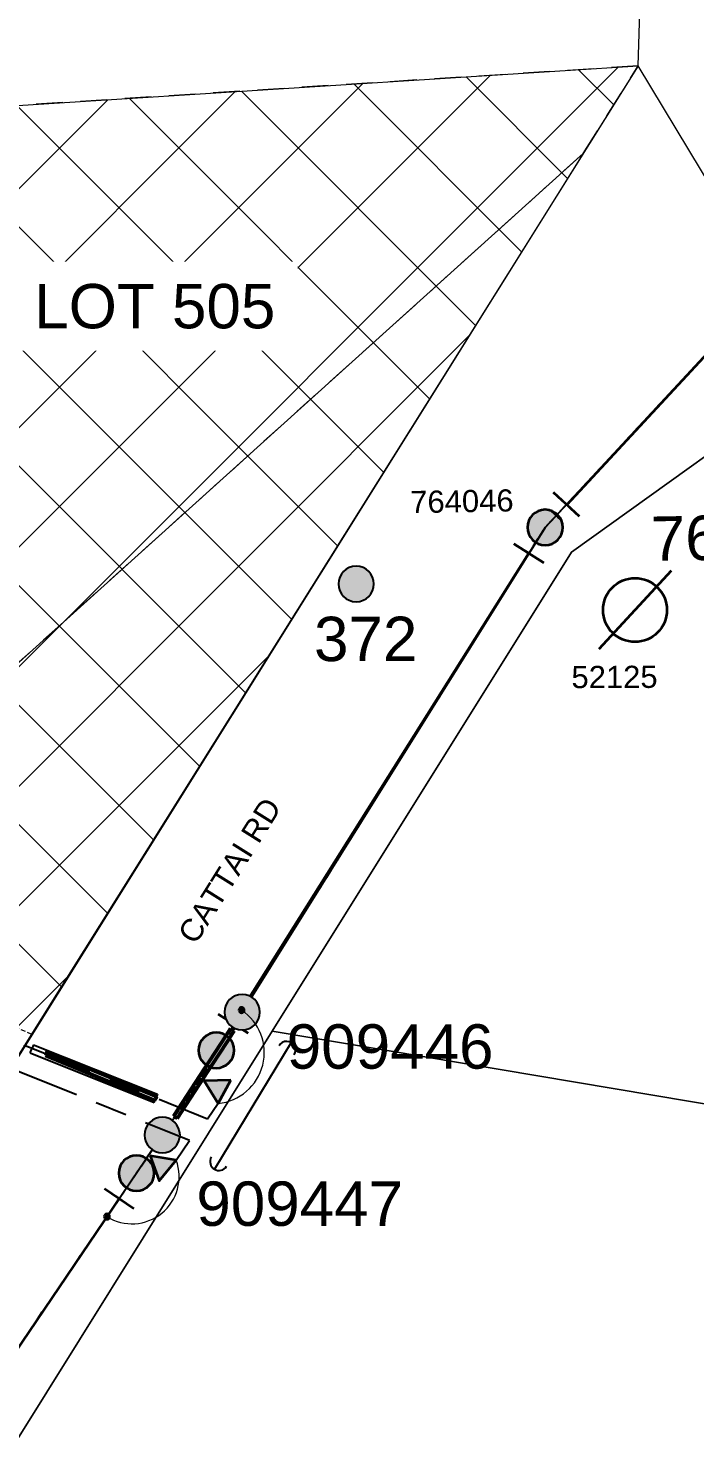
# Model space of a CAD drawing. Header units: metres. Extents: x 301573 to 309518, y 6281168 to 6284857.
# Drawn here: x 303080.1 to 303155.3, y 6282778.6 to 6282937.5 of the extents above; entities that cross this region are included whole.
import ezdxf
from ezdxf.enums import TextEntityAlignment as Align

# ---------------------------------------------------------------- set-up
doc = ezdxf.new("R2010")
doc.units = ezdxf.units.M
for name, pattern in [('Cable Exist OH', [1, 1, 0]), ('Cable Exist UG', [8.2, 4, -1.2, 1.8, -1.2]), ('Dash', [5, 3, -2]), ('DASHED', [0.75, 0.5, -0.25]), ('IE Trench LV', [5.5, 4, -1.5])]:
    doc.linetypes.add(name, pattern=pattern)
doc.layers.get('0').update_dxf_attribs({"color": 6})
for name, color, linetype, lineweight, transparency in [('_User Miscellaneous2', 31, 'Continuous', 13, 0.3), ('_User Miscellaneous8', 63, 'Continuous', 13, 0.6), ('Cadastre Easements_SP_NEW', 52, 'DASHED', 15, 0.3)]:
    doc.layers.add(name, color=color, linetype=linetype, lineweight=lineweight, transparency=transparency)
for name, color, linetype, lineweight in [('_User_HV_Exist', 1, 'Continuous', 35), ('Cadastre Developer_SP_NEW', 70, 'Continuous', 15), ('Cadastre Land Parcels_SP_EXT', 95, 'Continuous', 15), ('Cadastre Roads_SP_EXT', 46, 'Continuous', 15), ('Mains_HV_EXT', 13, 'Continuous', 25), ('Mains_LV_EXT', 163, 'Continuous', 25)]:
    doc.layers.add(name, color=color, linetype=linetype, lineweight=lineweight)
for name, color, linetype in [('Duct_SP_NEW', 2, 'Continuous'), ('Equip_SP_HV_EXT', 7, 'Continuous'), ('Mains_HV_New_U72', 2, 'Cable x'), ('Notes', 7, 'Continuous'), ('OH_Details_SP_MISC', 7, 'Continuous'), ('SupportsOH_SP_TR_HV_LV_SL_EXT', 7, 'Continuous'), ('SupportsOH_SP_TR_HV_LV_SL_NEW', 2, 'Continuous'), ('UG_Details_SP_MISC', 7, 'Continuous')]:
    doc.layers.add(name, color=color, linetype=linetype)
doc.styles.add('HVSW_LABEL', font='arial.ttf', dxfattribs={"height": 3.5})
doc.styles.add('ieISOCP', font='arial.ttf', dxfattribs={"height": 1.5})
doc.styles.add('POLE_LABEL', font='arial.ttf', dxfattribs={"height": 2})
doc.styles.get("Standard").update_dxf_attribs({"font": 'arial.ttf'})
doc.linetypes.add('Cable New UG', pattern='A,7,-0.25,["x",Standard,S=2,R=0,X=0.2,Y=-0.8],-2.1', length=9.35)
doc.linetypes.add('Cable x', pattern='A,5,-0.25,["x",Standard,S=2,R=0,X=0,Y=-0.8],-1.5', length=6.75)

# ---------------------------------------------------------------- blocks, each defined once
blk = doc.blocks.new('POLE_EXT')
blk.add_hatch(color=256).paths.add_polyline_path([(-1, 0, 1), (1, 0, 1)])
blk.add_lwpolyline([(-1, 0, 1), (1, 0, 1)], format="xyb", close=True)
at = {"flags": 8}
blk.add_attdef('pNumber', text='', height=2, dxfattribs=at).set_placement((3, 2.5), align=Align.MIDDLE_CENTER)
at = {"style": 'POLE_LABEL', "flags": 9}
for tag, p in [('STRUCTURE_PLANT_NUMBER', (1.355, 0.028)), ('STREET_CODE', (1.355, -0.2))]:
    blk.add_attdef(tag, text='', height=0.2, dxfattribs=at).set_placement(p, align=Align.MIDDLE_LEFT)
at = {"flags": 9}
for tag, p in [('OWNED_BY', (1.355, -0.4)), ('SPECIAL_USE', (1.355, -0.8)), ('PARENT', (1.355, -0.6)), ('cLV', (1.355, -1.4)), ('STATE', (1.355, -1)), ('hDepth', (1.355, -1.6)), ('USAGE', (1.355, -1.2)), ('cHV', (1.355, -2)), ('hDia', (1.355, -1.8)), ('LBRACKET', (1.355, -2.2)), ('LExisting', (1.355, -2.4)), ('LANTNUMBER', (1.355, -2.6)), ('LOther', (1.355, -2.8)), ('LRemove', (1.355, -3)), ('LEGEND', (1.355, -3.2)), ('cLinedev', (1.355, -3.4)), ('pExisting', (1.355, -3.8)), ('LOCATION', (1.355, -3.6)), ('PFNUMBER', (1.355, -4)), ('pFooting', (1.355, -4.4)), ('pNew', (1.355, -4.6)), ('NEWPFNUMBER', (1.355, -4.2)), ('pRelocate', (1.355, -5)), ('pRemove', (1.355, -5.2)), ('pReplace', (1.355, -5.4)), ('pStay', (1.355, -5.6)), ('cspan', (1.355, -6)), ('STREETNAME', (1.355, -6.2)), ('SUBURB', (1.355, -6.4)), ('pType', (1.355, -5.8)), ('OPERATED_BY', (1.355, -7.014)), ('NOTES', (1.355, -6.6)), ('MAINTAINED_BY', (1.355, -6.814))]:
    blk.add_attdef(tag, text='', height=0.2, dxfattribs=at).set_placement(p, align=Align.MIDDLE_LEFT)
at = {"flags": 1}
blk.add_attdef('Z', (1.355, -7.328), '', height=0.2, dxfattribs=at)
blk = doc.blocks.new('HV_ABS_CLOSED_EXT')
blk.add_line((-3, 6.875), (3, 6.875))
blk.add_circle((0, 6.875), 1.8)
at = {"style": 'HVSW_LABEL'}
for tag, height, flags, p in [('ASSET_NUM', 3.5, 8, (2, 2)), ('STREET_CODE', 0.2, 9, (0, -0.2))]:
    blk.add_attdef(tag, text='', height=height, dxfattribs=dict(at, flags=flags)).set_placement(p, align=Align.MIDDLE_LEFT)
at = {"flags": 1}
blk.add_attdef('Z', (0, 0), '', height=0.2, dxfattribs=at)
at = {"flags": 9}
for tag, p in [('ACTUAL_STATUS', (0, -0.4)), ('CONSTRUCTED_VOLTAGE', (0, -0.6)), ('NO_PHASES', (0, -0.8)), ('OPERATING_VOLTAGE', (0, -1)), ('ORIENTATION', (0, -1.2)), ('OWNED_BY', (0, -1.4)), ('STATE', (0, -1.6)), ('SWITCH_TYPE', (0, -1.8)), ('USAGE', (0, -2)), ('LEGEND', (0, -2.2)), ('LOCATION', (0, -2.4)), ('STREETNAME', (0, -2.6)), ('SUBURB', (0, -2.8)), ('NOTES', (0, -3))]:
    blk.add_attdef(tag, text='', height=0.2, dxfattribs=at).set_placement(p, align=Align.MIDDLE_LEFT)
blk = doc.blocks.new('End Shackle_EXT')
at = {"flags": 9}
for tag, p in [('STATE', (0, -1.2)), ('USAGE', (0, -1.4)), ('NOTES', (0, -1.6))]:
    blk.add_attdef(tag, text='', height=0.2, dxfattribs=at).set_placement(p, align=Align.MIDDLE_LEFT)
blk.add_wipeout([(0, 0.25), (1.81, 0.25), (1.82, -0.25), (0, -0.25)])
blk.add_line((1.81, -1), (1.81, 1))
at = {"flags": 1}
blk.add_attdef('Z', (0, 0), '', height=0.2, dxfattribs=at)
at = {"flags": 9}
for tag, p in [('CONNECTOR_TYPE', (0, 0)), ('CONSTRUCTED_VOLTAGE', (0, -0.2)), ('OPERATING_VOLTAGE', (0, -0.6)), ('ORIENTATION', (0, -0.8)), ('OWNED_BY', (0, -1)), ('NO_PHASES', (0, -0.4))]:
    blk.add_attdef(tag, text='', height=0.2, dxfattribs=at).set_placement(p, align=Align.MIDDLE_LEFT)
blk = doc.blocks.new('*U212')
at = {"width": 0.9, "flags": 8}
blk.add_attdef('pNumber', text='', height=2, dxfattribs=at).set_placement((23.243, -14.406), align=Align.MIDDLE_CENTER)
at = {"style": 'POLE_LABEL', "flags": 9}
for tag, p in [('STRUCTURE_PLANT_NUMBER', (21.388, -16.812)), ('STREET_CODE', (21.388, -17.106))]:
    blk.add_attdef(tag, text='', height=0.2, dxfattribs=at).set_placement(p, align=Align.MIDDLE_LEFT)
at = {"flags": 9}
for tag, height, p in [('OWNED_BY', 0.2, (21.388, -17.306)), ('PARENT', 0.2, (21.388, -17.506)), ('cLV', 0.2, (21.388, -18.306)), ('SPECIAL_USE', 0.2, (21.388, -17.706)), ('STATE', 0.2, (21.388, -17.906)), ('USAGE', 0.2, (21.388, -18.106)), ('cHV', 0.2, (21.388, -18.906)), ('hDepth', 0.2, (21.388, -18.506)), ('hDia', 0.2, (21.388, -18.706)), ('LBRACKET', 0.2, (21.388, -19.106)), ('LExisting', 0.2, (21.388, -19.306)), ('LANTNUMBER', 0.2, (21.388, -19.506)), ('LOther', 0.2, (21.388, -19.706)), ('LRemove', 0.2, (21.388, -19.906)), ('cLinedev', 0.2, (21.388, -20.306)), ('pExisting', 0.2, (21.388, -20.506)), ('LEGEND', 0.2, (21.388, -20.106)), ('PFNUMBER', 0.2, (21.388, -20.706)), ('pFooting', 0.2, (21.388, -21.106)), ('pNew', 0.2, (21.388, -21.306)), ('NEWPFNUMBER', 0.2, (21.388, -20.906)), ('pRelocate', 0.2, (21.388, -21.706)), ('pRemove', 0.2, (21.388, -21.906)), ('pReplace', 0.2, (21.388, -22.106)), ('pStay', 0.2, (21.388, -22.306)), ('cspan', 0.2, (21.388, -22.706)), ('SUBURB', 0.2, (21.388, -22.906)), ('STREETNAME', 0.2, (21.388, -23.106)), ('pType', 0.2, (21.388, -22.506)), ('OPERATED_BY', 0.2, (21.388, -23.792)), ('LOCATION', 0.2, (21.388, -23.306)), ('NOTES', 0.2, (21.388, -23.506)), ('MAINTAINED_BY', 0.001, (21.388, -24.126))]:
    blk.add_attdef(tag, text='', height=height, dxfattribs=at).set_placement(p, align=Align.MIDDLE_LEFT)
at = {"flags": 1}
blk.add_attdef('Z', (21.388, -24.499), '', height=0.001, dxfattribs=at)
blk.add_wipeout([(0.068, 0.998), (-0.058, 0.998), (-0.182, 0.983), (-0.304, 0.953), (-0.421, 0.907), (-0.532, 0.847), (-0.634, 0.774), (-0.725, 0.688), (-0.806, 0.592), (-0.874, 0.486), (-0.928, 0.373), (-0.967, 0.254), (-0.991, 0.13), (-1, 0.005), (-0.993, -0.12), (-0.97, -0.244), (-0.932, -0.363), (-0.879, -0.477), (-0.812, -0.584), (-0.732, -0.681), (-0.641, -0.767), (-0.54, -0.842), (-0.43, -0.903), (-0.314, -0.949), (-0.192, -0.981), (-0.068, -0.998), (0.058, -0.998), (0.182, -0.983), (0.304, -0.953), (0.421, -0.907), (0.532, -0.847), (0.634, -0.774), (0.725, -0.688), (0.806, -0.592), (0.874, -0.486), (0.928, -0.373), (0.967, -0.254), (0.991, -0.13), (1, -0.005), (0.993, 0.12), (0.97, 0.244), (0.932, 0.363), (0.879, 0.477), (0.812, 0.584), (0.732, 0.681), (0.641, 0.767), (0.54, 0.842), (0.43, 0.903), (0.314, 0.949), (0.192, 0.981)])
at = {"lineweight": -3}
blk.add_lwpolyline([(-1, 0, 1), (1, 0, 1)], format="xyb", close=True, dxfattribs=at)
blk = doc.blocks.new('*U213')
at = {"width": 0.9, "flags": 8}
blk.add_attdef('pNumber', text='', height=2, dxfattribs=at).set_placement((21.632, -16.782), align=Align.MIDDLE_CENTER)
at = {"style": 'POLE_LABEL', "flags": 9}
for tag, p in [('STRUCTURE_PLANT_NUMBER', (19.777, -19.189)), ('STREET_CODE', (19.777, -19.482))]:
    blk.add_attdef(tag, text='', height=0.2, dxfattribs=at).set_placement(p, align=Align.MIDDLE_LEFT)
at = {"flags": 9}
for tag, height, p in [('OWNED_BY', 0.2, (19.777, -19.682)), ('PARENT', 0.2, (19.777, -19.882)), ('cLV', 0.2, (19.777, -20.682)), ('SPECIAL_USE', 0.2, (19.777, -20.082)), ('STATE', 0.2, (19.777, -20.282)), ('USAGE', 0.2, (19.777, -20.482)), ('cHV', 0.2, (19.777, -21.282)), ('hDepth', 0.2, (19.777, -20.882)), ('hDia', 0.2, (19.777, -21.082)), ('LBRACKET', 0.2, (19.777, -21.482)), ('LExisting', 0.2, (19.777, -21.682)), ('LANTNUMBER', 0.2, (19.777, -21.882)), ('LOther', 0.2, (19.777, -22.082)), ('LRemove', 0.2, (19.777, -22.282)), ('cLinedev', 0.2, (19.777, -22.682)), ('pExisting', 0.2, (19.777, -22.882)), ('LEGEND', 0.2, (19.777, -22.482)), ('PFNUMBER', 0.2, (19.777, -23.082)), ('pFooting', 0.2, (19.777, -23.482)), ('pNew', 0.2, (19.777, -23.682)), ('NEWPFNUMBER', 0.2, (19.777, -23.282)), ('pRelocate', 0.2, (19.777, -24.082)), ('pRemove', 0.2, (19.777, -24.282)), ('pReplace', 0.2, (19.777, -24.482)), ('pStay', 0.2, (19.777, -24.682)), ('cspan', 0.2, (19.777, -25.082)), ('SUBURB', 0.2, (19.777, -25.282)), ('STREETNAME', 0.2, (19.777, -25.482)), ('pType', 0.2, (19.777, -24.882)), ('OPERATED_BY', 0.2, (19.777, -26.169)), ('LOCATION', 0.2, (19.777, -25.682)), ('NOTES', 0.2, (19.777, -25.882)), ('MAINTAINED_BY', 0.001, (19.777, -26.502))]:
    blk.add_attdef(tag, text='', height=height, dxfattribs=at).set_placement(p, align=Align.MIDDLE_LEFT)
at = {"flags": 1}
blk.add_attdef('Z', (19.777, -26.876), '', height=0.001, dxfattribs=at)
blk.add_wipeout([(0.068, 0.998), (-0.058, 0.998), (-0.182, 0.983), (-0.304, 0.953), (-0.421, 0.907), (-0.532, 0.847), (-0.634, 0.774), (-0.725, 0.688), (-0.806, 0.592), (-0.874, 0.486), (-0.928, 0.373), (-0.967, 0.254), (-0.991, 0.13), (-1, 0.005), (-0.993, -0.12), (-0.97, -0.244), (-0.932, -0.363), (-0.879, -0.477), (-0.812, -0.584), (-0.732, -0.681), (-0.641, -0.767), (-0.54, -0.842), (-0.43, -0.903), (-0.314, -0.949), (-0.192, -0.981), (-0.068, -0.998), (0.058, -0.998), (0.182, -0.983), (0.304, -0.953), (0.421, -0.907), (0.532, -0.847), (0.634, -0.774), (0.725, -0.688), (0.806, -0.592), (0.874, -0.486), (0.928, -0.373), (0.967, -0.254), (0.991, -0.13), (1, -0.005), (0.993, 0.12), (0.97, 0.244), (0.932, 0.363), (0.879, 0.477), (0.812, 0.584), (0.732, 0.681), (0.641, 0.767), (0.54, 0.842), (0.43, 0.903), (0.314, 0.949), (0.192, 0.981)])
at = {"lineweight": -3}
blk.add_lwpolyline([(-1, 0, 1), (1, 0, 1)], format="xyb", close=True, dxfattribs=at)
blk = doc.blocks.new('*U214')
at = {"ltscale": 0.3}
blk.add_line((-0.51, -0.86), (-9.17, -15.12), dxfattribs=at)
for centre, start, end in [((-1.02, -1.72), 329.2274, 149.2274), ((-8.65, -14.27), 148.7264, 328.7264)]:
    blk.add_arc(centre, 1, start, end)
blk = doc.blocks.new('UGOH_NEW')
blk.add_hatch(color=256).paths.add_polyline_path([(-0.75, 1.701), (0.75, 1.701), (0, 3)])
blk.add_lwpolyline([(-0.75, 1.701), (0.75, 1.701), (0, 3)], close=True)
for tag, flags, p in [('CONSTRUCTED_VOLTAGE', 9, (1.5, 0)), ('OPERATING_VOLTAGE', 9, (1.5, -0.2)), ('ORIENTATION', 9, (1.5, -0.4)), ('STATE', 9, (1.5, -0.6)), ('USAGE', 9, (1.5, -0.8)), ('ACTUAL_STATUS', 9, (1.5, -1.6)), ('OWNED_BY', 9, (1.5, -1)), ('OPERATED_BY', 9, (1.5, -1.2)), ('MAINTAINED_BY', 9, (1.5, -1.4)), ('TYPE', 1, (1.5, -2)), ('NUMBER_OF_PHASES', 9, (1.5, -1.8))]:
    blk.add_attdef(tag, text='', height=0.2, dxfattribs=dict(flags=flags)).set_placement(p, align=Align.MIDDLE_LEFT)
blk = doc.blocks.new('*U220')
for tag, flags, p in [('CONNECTOR_TYPE', 9, (1.5, 0)), ('OPERATING_VOLTAGE', 9, (1.5, -0.6)), ('ORIENTATION', 9, (1.5, -0.8)), ('CONSTRUCTED_VOLTAGE', 9, (1.5, -0.2)), ('NO_PHASES', 9, (1.5, -0.4)), ('OWNED_BY', 9, (1.5, -1)), ('OPERATED_BY', 9, (1.5, -1.2)), ('STATE', 9, (1.5, -1.6)), ('MAINTAINED_BY', 9, (1.5, -1.4)), ('Z', 1, (1.5, -2.2)), ('USAGE', 9, (1.5, -1.8)), ('NOTES', 9, (1.5, -2))]:
    blk.add_attdef(tag, text='', height=0.2, dxfattribs=dict(flags=flags)).set_placement(p, align=Align.MIDDLE_LEFT)
blk.add_wipeout([(0.251, 0.026), (0.43, -1.689), (-0.072, -1.742), (-0.251, -0.026)])
blk.add_line((-0.815, -1.819), (1.174, -1.611))
blk = doc.blocks.new('*U221')
for tag, flags, p in [('CONNECTOR_TYPE', 9, (1.5, 0)), ('OPERATING_VOLTAGE', 9, (1.5, -0.6)), ('ORIENTATION', 9, (1.5, -0.8)), ('CONSTRUCTED_VOLTAGE', 9, (1.5, -0.2)), ('NO_PHASES', 9, (1.5, -0.4)), ('OWNED_BY', 9, (1.5, -1)), ('OPERATED_BY', 9, (1.5, -1.2)), ('STATE', 9, (1.5, -1.6)), ('MAINTAINED_BY', 9, (1.5, -1.4)), ('Z', 1, (1.5, -2.2)), ('USAGE', 9, (1.5, -1.8)), ('NOTES', 9, (1.5, -2))]:
    blk.add_attdef(tag, text='', height=0.2, dxfattribs=dict(flags=flags)).set_placement(p, align=Align.MIDDLE_LEFT)
blk.add_wipeout([(-0.25, -0.035), (-0.494, 1.714), (0.007, 1.784), (0.25, 0.035)])
blk.add_line((0.747, 1.887), (-1.234, 1.611))
blk = doc.blocks.new('*U222')
for tag, flags, p in [('CONNECTOR_TYPE', 9, (1.5, 0)), ('OPERATING_VOLTAGE', 9, (1.5, -0.6)), ('ORIENTATION', 9, (1.5, -0.8)), ('CONSTRUCTED_VOLTAGE', 9, (1.5, -0.2)), ('NO_PHASES', 9, (1.5, -0.4)), ('OWNED_BY', 9, (1.5, -1)), ('OPERATED_BY', 9, (1.5, -1.2)), ('STATE', 9, (1.5, -1.6)), ('MAINTAINED_BY', 9, (1.5, -1.4)), ('Z', 1, (1.5, -2.2)), ('USAGE', 9, (1.5, -1.8)), ('NOTES', 9, (1.5, -2))]:
    blk.add_attdef(tag, text='', height=0.2, dxfattribs=dict(flags=flags)).set_placement(p, align=Align.MIDDLE_LEFT)
blk.add_wipeout([(0.25, 0.035), (0.488, -1.674), (-0.012, -1.745), (-0.25, -0.035)])
blk.add_line((-0.753, -1.847), (1.228, -1.571))
blk = doc.blocks.new('*U223')
for tag, flags, p in [('CONNECTOR_TYPE', 9, (1.5, 0)), ('OPERATING_VOLTAGE', 9, (1.5, -0.6)), ('ORIENTATION', 9, (1.5, -0.8)), ('CONSTRUCTED_VOLTAGE', 9, (1.5, -0.2)), ('NO_PHASES', 9, (1.5, -0.4)), ('OWNED_BY', 9, (1.5, -1)), ('OPERATED_BY', 9, (1.5, -1.2)), ('STATE', 9, (1.5, -1.6)), ('MAINTAINED_BY', 9, (1.5, -1.4)), ('Z', 1, (1.5, -2.2)), ('USAGE', 9, (1.5, -1.8)), ('NOTES', 9, (1.5, -2))]:
    blk.add_attdef(tag, text='', height=0.2, dxfattribs=dict(flags=flags)).set_placement(p, align=Align.MIDDLE_LEFT)
blk.add_wipeout([(-0.252, 0.012), (-0.166, 1.776), (0.339, 1.751), (0.252, -0.012)])
blk.add_line((1.085, 1.714), (-0.912, 1.812))
blk = doc.blocks.new('BOND POINT')
blk.add_hatch(color=256).paths.add_polyline_path([(-1, 0, 1), (1, 0, 1)])
blk.add_lwpolyline([(-1, 0, 1), (1, 0, 1)], format="xyb", close=True)
blk = doc.blocks.new('*U312')
blk.add_hatch(color=256).paths.add_polyline_path([(-1, 0, 1), (1, 0, 1)])
blk.add_lwpolyline([(-1, 0, 1), (1, 0, 1)], format="xyb", close=True)
at = {"flags": 8}
blk.add_attdef('pNumber', text='', height=2, dxfattribs=at).set_placement((7.947, -2.103), align=Align.MIDDLE_CENTER)
at = {"style": 'POLE_LABEL', "flags": 9}
for tag, p in [('STRUCTURE_PLANT_NUMBER', (6.302, -4.575)), ('STREET_CODE', (6.302, -4.803))]:
    blk.add_attdef(tag, text='', height=0.2, dxfattribs=at).set_placement(p, align=Align.MIDDLE_LEFT)
at = {"flags": 9}
for tag, p in [('SPECIAL_USE', (6.302, -5.403)), ('STATE', (6.302, -5.603)), ('OWNED_BY', (6.302, -5.003)), ('PARENT', (6.302, -5.203)), ('cLV', (6.302, -6.003)), ('hDepth', (6.302, -6.203)), ('hDia', (6.302, -6.403)), ('USAGE', (6.302, -5.803)), ('cHV', (6.302, -6.603)), ('LBRACKET', (6.302, -6.803)), ('LExisting', (6.302, -7.003)), ('LANTNUMBER', (6.302, -7.203)), ('cLinedev', (6.302, -8.003)), ('LOther', (6.302, -7.403)), ('LRemove', (6.302, -7.603)), ('LEGEND', (6.302, -7.803)), ('pExisting', (6.302, -8.403)), ('LOCATION', (6.302, -8.203)), ('PFNUMBER', (6.302, -8.603)), ('NEWPFNUMBER', (6.302, -8.803)), ('pFooting', (6.302, -9.003)), ('pNew', (6.302, -9.203)), ('pRelocate', (6.302, -9.603)), ('pRemove', (6.302, -9.803)), ('pReplace', (6.302, -10.003)), ('pStay', (6.302, -10.203)), ('pType', (6.302, -10.403)), ('cspan', (6.302, -10.603)), ('STREETNAME', (6.302, -10.803)), ('SUBURB', (6.302, -11.003)), ('NOTES', (6.302, -11.203)), ('OPERATED_BY', (6.302, -11.617)), ('MAINTAINED_BY', (6.302, -11.418))]:
    blk.add_attdef(tag, text='', height=0.2, dxfattribs=at).set_placement(p, align=Align.MIDDLE_LEFT)
at = {"flags": 1}
blk.add_attdef('Z', (6.302, -11.932), '', height=0.2, dxfattribs=at)

msp = doc.modelspace()

# ---------------------------------------------------------------- hatches: boundary and pattern name
at = {"layer": '_User Miscellaneous8', "transparency": 33554559}
h = msp.add_hatch(dxfattribs=at)
h.set_pattern_fill('ANSI37', color=21, scale=3, angle=90)
edge = h.paths.add_edge_path()
edge.add_line((303004.419, 6282814.411), (302971.011, 6282819.925))
edge.add_line((302971.011, 6282819.925), (302937.411, 6282825.399))
edge.add_line((302937.411, 6282825.399), (302925.377, 6282752.88))
edge.add_line((302925.377, 6282752.88), (302891.964, 6282758.425))
edge.add_line((302891.964, 6282758.425), (302903.876, 6282830.974))
edge.add_line((302903.876, 6282830.974), (302897.94, 6282831.952))
edge.add_line((302897.94, 6282831.952), (302886.25, 6282759.395))
edge.add_line((302886.25, 6282759.395), (302849.41, 6282765.331))
edge.add_line((302849.41, 6282765.331), (302841.888, 6282719.958))
edge.add_line((302841.888, 6282719.958), (302780.565, 6282728.671))
edge.add_line((302780.565, 6282728.671), (302773.622, 6282679.138))
edge.add_line((302773.622, 6282679.138), (302772.792, 6282673.218))
edge.add_line((302772.792, 6282673.218), (302771.742, 6282668.599))
edge.add_arc((302664.902, 6282695.235), 110.11, 333.60916, 346.00138, ccw=False)
edge.add_line((302763.537, 6282646.291), (302743.075, 6282605.049))
edge.add_line((302743.075, 6282605.049), (302857.511, 6282580.729))
edge.add_line((302857.511, 6282580.729), (302875.842, 6282572.73))
edge.add_line((302875.842, 6282572.73), (302906.323, 6282642.243))
edge.add_line((302906.323, 6282642.243), (303014.756, 6282735.002))
edge.add_line((303014.756, 6282735.002), (303053.69, 6282781.079))
edge.add_line((303053.69, 6282781.079), (303142.689, 6282923.304))
edge.add_line((303142.689, 6282923.304), (303148.902, 6282933.21))
edge.add_line((303148.902, 6282933.21), (303050.103, 6282926.915))
edge.add_line((303050.103, 6282926.915), (303051.904, 6282863.108))
edge.add_line((303051.904, 6282863.108), (303045.007, 6282813.804))
edge.add_line((303045.007, 6282813.804), (303038.256, 6282808.837))
edge.add_line((303038.256, 6282808.837), (303004.419, 6282814.411))

# ---------------------------------------------------------------- linework, layer by layer
at = {"layer": 'Cadastre Easements_SP_NEW'}
msp.add_line((303048.415, 6282838.173), (303080.449, 6282824.129), dxfattribs=at)
at = {"layer": 'Cadastre Roads_SP_EXT', "linetype": 'Continuous'}
msp.add_lwpolyline([(303066.621, 6283034.552), (303065.636, 6283095.112), (303005.014, 6283105.04), (303006.539, 6283044.332), (303046.977, 6283037.67), (303050.103, 6282926.915), (303148.903, 6282933.207), (303149.203, 6282942.976), (303149.501, 6282953.128), (303069.758, 6282947.648), (303066.621, 6283034.552)], close=True, dxfattribs=at)
at = {"layer": 'Duct_SP_NEW'}
for p, q in [((303080.36, 6282821.971), (303080.545, 6282822.436)), ((303080.731, 6282822.9), (303080.545, 6282822.436)), ((303080.731, 6282822.9), (303094.706, 6282817.319)), ((303080.36, 6282821.971), (303094.336, 6282816.39)), ((303094.336, 6282816.39), (303094.521, 6282816.855)), ((303094.706, 6282817.319), (303094.521, 6282816.855))]:
    msp.add_line(p, q, dxfattribs=at)
at = {"layer": 'UG_Details_SP_MISC', "lineweight": 50}
for p, q in [((303082.11, 6282821.685), (303082.201, 6282821.907)), ((303094.43, 6282816.633), (303082.11, 6282821.685)), ((303082.293, 6282822.129), (303082.201, 6282821.907)), ((303094.612, 6282817.077), (303082.293, 6282822.129)), ((303094.43, 6282816.633), (303094.521, 6282816.855)), ((303094.612, 6282817.077), (303094.521, 6282816.855))]:
    msp.add_line(p, q, dxfattribs=at)

# ---------------------------------------------------------------- block references
at = {"layer": '_User_HV_Exist'}
ref = msp.add_blockref('HV_ABS_CLOSED_EXT', (303138.422, 6282881.2), dxfattribs=dict(at, xscale=2, yscale=2, zscale=2, rotation=227.3740525087675))
ref.add_attrib('ASSET_NUM', '52125', dxfattribs={"height": 2.5, "rotation": 0.18531}).set_placement((303141.387, 6282862.334), align=Align.BOTTOM_LEFT)
at = {"layer": '_User_HV_Exist', "color": 1, "linetype": 'IE Trench LV', "xscale": 2, "yscale": 2, "zscale": 2, "rotation": 182.0095556600063}
msp.add_blockref('UGOH_NEW', (303101.351, 6282822.274), dxfattribs=at)
at = {"layer": 'Equip_SP_HV_EXT', "xscale": 2, "yscale": 2, "zscale": 2, "rotation": 227.3740525087675}
msp.add_blockref('HV_ABS_CLOSED_EXT', (303138.422, 6282881.2), dxfattribs=at)
at = {"layer": 'SupportsOH_SP_TR_HV_LV_SL_EXT'}
ref = msp.add_blockref('POLE_EXT', (303117.108, 6282874.827), dxfattribs=dict(at, xscale=2, yscale=2, zscale=2))
ref.add_attrib('ASSET_NUM', '372', dxfattribs={"layer": '0', "height": 5, "rotation": 0.05199, "style": 'POLE_LABEL'}).set_placement((303124.018, 6282864.642), align=Align.BOTTOM_RIGHT)

# ---------------------------------------------------------------- texts
at = {"layer": '_User_HV_Exist'}
msp.add_text('CATTAI RD', height=2.5, rotation=57.93483, dxfattribs=at).set_placement((303099.004, 6282834.069))

# ---------------------------------------------------------------- next in the draw order: block references
at = {"layer": '_User_HV_Exist', "linetype": 'Cable New UG', "lineweight": 0, "xscale": 2, "yscale": 2, "zscale": 2, "rotation": 319.8989131977015}
for name, p in [('*U223', (303138.422, 6282881.2)), ('*U221', (303101.351, 6282822.274))]:
    msp.add_blockref(name, p, dxfattribs=at)
at = {"layer": '_User_HV_Exist', "xscale": 2, "yscale": 2, "zscale": 2}
msp.add_blockref('*U213', (303092.345, 6282808.436), dxfattribs=at)

# ---------------------------------------------------------------- next in the draw order: linework, layer by layer
at = {"layer": '_User_HV_Exist', "linetype": 'Continuous', "flags": 128}
msp.add_lwpolyline([(303274.84, 6283117.516), (303275.223, 6283103.915), (303278.427, 6282955.873), (303241.552, 6282953.242), (303180.372, 6282926.328), (303140.873, 6282883.744)], dxfattribs=at)

# ---------------------------------------------------------------- next in the draw order: block references
at = {"layer": '_User_HV_Exist', "linetype": 'Cable New UG', "lineweight": 0, "xscale": 2, "yscale": 2, "zscale": 2, "rotation": 319.8989131977015}
for name, p in [('*U222', (303138.422, 6282881.2)), ('*U220', (303092.345, 6282808.436))]:
    msp.add_blockref(name, p, dxfattribs=at)
at = {"layer": 'Notes', "ltscale": 10}
msp.add_blockref('*U214', (303110.296, 6282823.999), dxfattribs=at)

# ---------------------------------------------------------------- next in the draw order: linework, layer by layer
at = {"layer": '_User_HV_Exist', "linetype": 'Continuous', "flags": 128}
for points in [[(303136.584, 6282878.279), (303103.228, 6282825.266)], [(303090.412, 6282805.579), (303054.011, 6282751.9), (302984.267, 6282683.129), (302921.167, 6282628.654), (302897.856, 6282576.648), (302873.649, 6282522.553), (302841.231, 6282450.227), (302803.232, 6282365.445), (302869.384, 6282315.181), (302918.543, 6282302.547)]]:
    msp.add_lwpolyline(points, dxfattribs=at)
at = {"layer": '_User_HV_Exist', "linetype": 'Continuous', "lineweight": 0}
msp.add_arc((303091.841, 6282808.045), 5.323, 238.02856, 20.1157, dxfattribs=at)
at = {"layer": 'Cadastre Land Parcels_SP_EXT', "linetype": 'Continuous'}
for points in [[(303210.429, 6282807.169), (303232.624, 6282864.056), (303260.956, 6282936.677), (303228.13, 6282931.979), (303199.379, 6282916.765), (303169.918, 6282898.828), (303141.394, 6282878.401), (303107.657, 6282824.443), (303210.429, 6282807.169)], [(303403.508, 6282679.831), (303449.452, 6282767.625), (303210.429, 6282807.169), (303107.657, 6282824.443), (303071.342, 6282766.366), (303070.708, 6282765.608), (303403.508, 6282679.831)]]:
    msp.add_lwpolyline(points, close=True, dxfattribs=at)
at = {"layer": 'Cadastre Roads_SP_EXT', "linetype": 'Continuous'}
for points in [[(303158.905, 6282916.644), (303148.903, 6282933.207), (303082.702, 6282827.59), (303053.565, 6282781.06), (303014.77, 6282735.054), (302956.285, 6282684.511), (302906.04, 6282641.934)], [(302924.455, 6282626.117), (302969.206, 6282664.751), (303023.003, 6282711.193), (303030.808, 6282717.931), (303070.708, 6282765.608), (303071.342, 6282766.366), (303107.657, 6282824.443), (303141.394, 6282878.401), (303169.918, 6282898.828)]]:
    msp.add_lwpolyline(points, dxfattribs=at)
at = {"layer": 'OH_Details_SP_MISC', "color": 30, "linetype": 'Continuous', "flags": 128}
msp.add_lwpolyline([(303094.134, 6282811.075), (303054.011, 6282751.9), (302984.267, 6282683.129), (302921.167, 6282628.654), (302897.856, 6282576.648), (302873.649, 6282522.553), (302841.231, 6282450.227), (302803.232, 6282365.445), (302869.384, 6282315.181), (302918.543, 6282302.547)], dxfattribs=at)

# ---------------------------------------------------------------- next in the draw order: block references
at = {"layer": '_User_HV_Exist', "linetype": 'Cable New UG', "lineweight": 0, "xscale": 0.3, "yscale": 0.3, "zscale": 0.3}
msp.add_blockref('BOND POINT', (303089.022, 6282803.53), dxfattribs=at)

# ---------------------------------------------------------------- next in the draw order: block references
at = {"layer": 'Mains_LV_EXT', "rotation": 47.09053577104844}
msp.add_blockref('End Shackle_EXT', (303138.422, 6282881.2), dxfattribs=at)

# ---------------------------------------------------------------- next in the draw order: linework, layer by layer
at = {"layer": '_User Miscellaneous2', "linetype": 'Dash'}
msp.add_lwpolyline([(303050.103, 6282926.915), (303051.904, 6282863.108), (303048.447, 6282838.394), (303095.576, 6282880.856), (303142.715, 6282923.346), (303148.903, 6282933.207)], close=True, dxfattribs=at)
at = {"layer": 'Cadastre Developer_SP_NEW', "color": 6, "lineweight": 0, "flags": 128}
msp.add_lwpolyline([(303048.447, 6282838.394), (303051.969, 6282863.047), (303050.103, 6282926.915), (303148.905, 6282933.21), (303142.704, 6282923.318)], close=True, dxfattribs=at)
at = {"layer": 'Mains_HV_EXT', "linetype": 'Cable Exist OH'}
for points in [[(303138.422, 6282881.2), (303180.372, 6282926.328)], [(302803.232, 6282365.445), (302897.856, 6282576.648), (302921.167, 6282628.654), (302984.267, 6282683.129), (303054.011, 6282751.9), (303099.791, 6282819.418), (303138.422, 6282881.2)]]:
    msp.add_lwpolyline(points, dxfattribs=at)
at = {"layer": 'Mains_LV_EXT', "linetype": 'Cable Exist OH'}
msp.add_lwpolyline([(303178.941, 6282924.826), (303138.422, 6282881.2)], dxfattribs=at)

# ---------------------------------------------------------------- next in the draw order: block references
at = {"layer": '_User_HV_Exist'}
ref = msp.add_blockref('POLE_EXT', (303138.422, 6282881.2), dxfattribs=dict(at, xscale=2, yscale=2, zscale=2))
ref.add_attrib('ASSET_NUM', '764046', dxfattribs={"layer": '0', "height": 2.5, "rotation": 1}).set_placement((303123.239, 6282882.049), align=Align.BOTTOM_LEFT)
at = {"layer": 'SupportsOH_SP_TR_HV_LV_SL_EXT'}
ref = msp.add_blockref('POLE_EXT', (303138.422, 6282881.2), dxfattribs=dict(at, xscale=2, yscale=2, zscale=2))
ref.add_attrib('ASSET_NUM', '764046', dxfattribs={"layer": '0', "height": 5, "rotation": 1, "style": 'POLE_LABEL'}).set_placement((303150.276, 6282882.415), align=Align.TOP_LEFT)

# ---------------------------------------------------------------- next in the draw order: block references
at = {"layer": 'SupportsOH_SP_TR_HV_LV_SL_NEW', "xscale": 2, "yscale": 2, "zscale": 2}
for name, p in [('*U212', (303104.261, 6282826.567)), ('*U213', (303095.255, 6282812.728))]:
    msp.add_blockref(name, p, dxfattribs=at)

# ---------------------------------------------------------------- next in the draw order: linework, layer by layer
at = {"layer": 'Mains_HV_New_U72', "linetype": 'Cable Exist UG', "ltscale": 2, "flags": 128}
for points in [[(303101.561, 6282816.278), (303100.345, 6282814.532), (303079.723, 6282822.833), (303046.583, 6282837.338), (303050.201, 6282863.203), (303046.925, 6282968.633), (302865.701, 6282998.768), (302867.814, 6283012.158)], [(303096.838, 6282809.875), (303098.307, 6282812.119), (303078.562, 6282820.067), (303043.296, 6282835.501), (303047.194, 6282863.365), (303044.003, 6282966.078), (302862.273, 6282996.296), (302840.475, 6282999.905)]]:
    msp.add_lwpolyline(points, dxfattribs=at)
at = {"layer": 'OH_Details_SP_MISC', "color": 30, "linetype": 'Continuous', "flags": 128}
msp.add_lwpolyline([(303274.84, 6283117.516), (303275.223, 6283103.915), (303278.427, 6282955.873), (303241.552, 6282953.242), (303180.372, 6282926.328), (303138.422, 6282881.2), (303105.32, 6282828.261)], dxfattribs=at)
at = {"layer": 'UG_Details_SP_MISC', "lineweight": 50}
for p in [(303096.532, 6282814.852), (303096.935, 6282814.591)]:
    msp.add_line(p, (303096.733, 6282814.721), dxfattribs=at)

# ---------------------------------------------------------------- next in the draw order: block references
at = {"layer": '_User_HV_Exist', "linetype": 'Cable New UG', "lineweight": 0, "xscale": 0.3, "yscale": 0.3, "zscale": 0.3}
msp.add_blockref('BOND POINT', (303104.198, 6282826.807), dxfattribs=at)
at = {"layer": '_User_HV_Exist', "color": 1, "linetype": 'IE Trench LV', "xscale": 1.999999999999999, "yscale": 1.999999999999999, "zscale": 1.999999999999999, "rotation": 290.1004407064608}
msp.add_blockref('UGOH_NEW', (303091.204, 6282807.813), dxfattribs=at)
at = {"layer": '_User_HV_Exist'}
ref = msp.add_blockref('*U312', (303092.345, 6282808.436), dxfattribs=dict(at, xscale=2, yscale=2, zscale=2))
ref.add_attrib('ASSET_NUM', '909447', dxfattribs={"layer": '0', "height": 5, "style": 'POLE_LABEL'}).set_placement((303099.096, 6282804.991), align=Align.MIDDLE_LEFT)
at = {"layer": 'SupportsOH_SP_TR_HV_LV_SL_EXT', "xscale": 1.999999999973712, "yscale": 1.999999999973712, "zscale": 1.999999999973712}
msp.add_blockref('POLE_EXT', (303095.255, 6282812.728), dxfattribs=at)

# ---------------------------------------------------------------- next in the draw order: block references
at = {"layer": '_User_HV_Exist', "xscale": 2, "yscale": 2, "zscale": 2}
msp.add_blockref('*U212', (303101.351, 6282822.274), dxfattribs=at)

# ---------------------------------------------------------------- next in the draw order: linework, layer by layer
at = {"layer": '_User_HV_Exist', "linetype": 'Continuous', "lineweight": 0}
msp.add_arc((303100.976, 6282822.019), 5.771, 275.8166, 56.06406, dxfattribs=at)
at = {"layer": 'Cadastre Developer_SP_NEW', "color": 6, "lineweight": 0, "flags": 128}
msp.add_lwpolyline([(302782.381, 6282670.16), (302807.985, 6282675.589), (302810.165, 6282696.564), (302838.858, 6282701.681), (302871.228, 6282707.461), (302918.659, 6282721.354), (302958.983, 6282747.304), (303004.355, 6282776.503), (303029.329, 6282810.307), (303038.256, 6282808.837), (303045.007, 6282813.804), (303047.136, 6282829.025), (303048.447, 6282838.394), (303142.704, 6282923.318), (303053.69, 6282781.079), (303014.756, 6282735.002), (302906.323, 6282642.243), (302875.842, 6282572.73), (302857.48, 6282580.721), (302743.075, 6282605.049), (302763.307, 6282646.415, 0.0650729), (302771.742, 6282668.599)], format="xyb", close=True, dxfattribs=at)
at = {"layer": 'UG_Details_SP_MISC', "lineweight": 50}
for p, q in [((303102.963, 6282824.746), (303096.532, 6282814.852)), ((303103.366, 6282824.485), (303096.935, 6282814.591)), ((303102.963, 6282824.746), (303103.164, 6282824.616)), ((303103.366, 6282824.485), (303103.164, 6282824.616))]:
    msp.add_line(p, q, dxfattribs=at)

# ---------------------------------------------------------------- next in the draw order: block references
at = {"layer": '_User_HV_Exist'}
ref = msp.add_blockref('*U312', (303101.351, 6282822.274), dxfattribs=dict(at, xscale=2, yscale=2, zscale=2))
ref.add_attrib('ASSET_NUM', '909446', dxfattribs={"layer": '0', "height": 5, "style": 'POLE_LABEL'}).set_placement((303109.29, 6282822.705), align=Align.MIDDLE_LEFT)
at = {"layer": 'SupportsOH_SP_TR_HV_LV_SL_EXT', "xscale": 1.999999999973712, "yscale": 1.999999999973712, "zscale": 1.999999999973712}
msp.add_blockref('POLE_EXT', (303104.261, 6282826.567), dxfattribs=at)

# ---------------------------------------------------------------- next in the draw order: texts
at = {"layer": 'Cadastre Developer_SP_NEW', "insert": (303094.414, 6282906.097), "char_height": 5, "attachment_point": 5, "style": 'ieISOCP', "bg_fill": 3, "box_fill_scale": 1.5, "bg_fill_color": 256, "bg_fill_transparency": 0}
msp.add_mtext('LOT 505', dxfattribs=at)

doc.saveas('drawing.dxf')
